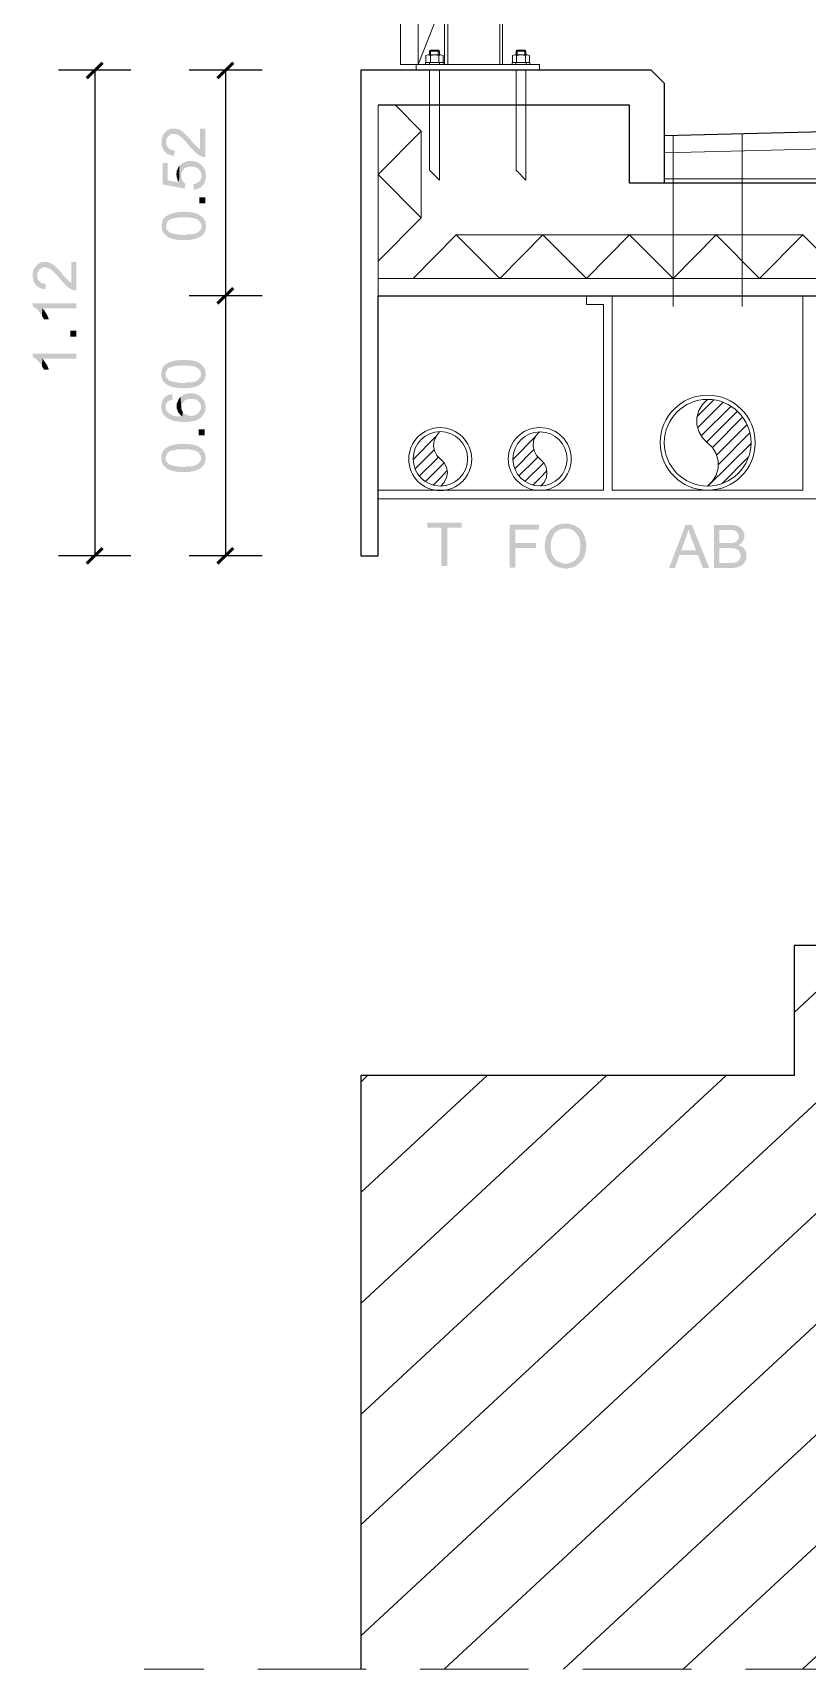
# Model space of a CAD drawing. Header units: millimetres. Extents: x 0.3 to 47.5, y 0.1 to 28.
# Drawn here: x 25.719 to 27.126, y 7.17 to 10.145 of the extents above; entities that cross this region are included whole.
import ezdxf

# ---------------------------------------------------------------- set-up
doc = ezdxf.new("R2010")
doc.units = ezdxf.units.MM
doc.layers.add('PDF _Geometria', color=7, linetype='Continuous')
doc.layers.add('PDF _Riempimenti solidi', color=7, linetype='Continuous')

msp = doc.modelspace()

# ---------------------------------------------------------------- hatches: boundary and pattern name
at = {"layer": 'PDF _Riempimenti solidi', "transparency": 33554559}
for points in [[(25.9617, 9.9657), (25.9617, 9.9466), (25.9617, 9.9499), (25.9625, 9.9516), (25.9633, 9.9532), (25.9642, 9.9557), (25.965, 9.9574), (25.9658, 9.9574), (25.9675, 9.9582), (25.9692, 9.9599), (25.9708, 9.9607), (25.9783, 9.9607), (25.9808, 9.9599), (25.9825, 9.9591), (25.985, 9.9582), (25.9867, 9.9566), (25.9875, 9.9557), (25.9892, 9.9549), (25.99, 9.9532), (25.9917, 9.9524), (25.9933, 9.9507), (25.995, 9.9491), (25.9967, 9.9474), (25.9983, 9.9457), (26, 9.9432), (26.0017, 9.9416), (26.0033, 9.9391), (26.005, 9.9374), (26.0067, 9.9357), (26.0083, 9.9341), (26.01, 9.9324), (26.0108, 9.9307), (26.0125, 9.9291), (26.0142, 9.9274), (26.015, 9.9266), (26.0167, 9.9257), (26.0183, 9.9241), (26.02, 9.9232), (26.0217, 9.9216), (26.0242, 9.9207), (26.0258, 9.9199), (26.0283, 9.9191), (26.0325, 9.9191), (26.0325, 9.9707), (26.0233, 9.9707), (26.0233, 9.9324), (26.0217, 9.9341), (26.02, 9.9349), (26.0183, 9.9366), (26.0175, 9.9374), (26.015, 9.9399), (26.0133, 9.9416), (26.0117, 9.9432), (26.01, 9.9449), (26.0083, 9.9474), (26.0075, 9.9482), (26.0058, 9.9507), (26.0042, 9.9524), (26.0025, 9.9541), (26.0008, 9.9557), (25.9992, 9.9574), (25.9975, 9.9591), (25.9967, 9.9607), (25.995, 9.9616), (25.9933, 9.9632), (25.9917, 9.9649), (25.99, 9.9657), (25.9883, 9.9674), (25.9867, 9.9682), (25.985, 9.9691), (25.9842, 9.9691), (25.9817, 9.9699), (25.98, 9.9707), (25.9708, 9.9707), (25.9683, 9.9699), (25.9667, 9.9691), (25.965, 9.9682), (25.9633, 9.9674)], [(25.9533, 9.9466), (25.9533, 9.9416), (25.9542, 9.9399), (25.9542, 9.9374), (25.955, 9.9357), (25.9558, 9.9332), (25.9567, 9.9316), (25.9583, 9.9299), (25.9592, 9.9282), (25.9608, 9.9274), (25.9617, 9.9257), (25.9633, 9.9249), (25.965, 9.9241), (25.9675, 9.9232), (25.9692, 9.9224), (25.9717, 9.9216), (25.9742, 9.9216), (25.9758, 9.9207), (25.9775, 9.9307), (25.975, 9.9307), (25.9725, 9.9316), (25.9708, 9.9316), (25.9692, 9.9324), (25.9675, 9.9341), (25.9658, 9.9349), (25.965, 9.9366), (25.9633, 9.9382), (25.9625, 9.9399), (25.9617, 9.9416), (25.9617, 9.9657), (25.9583, 9.9624), (25.9575, 9.9607), (25.9558, 9.9591), (25.955, 9.9574), (25.955, 9.9557), (25.9542, 9.9532), (25.9533, 9.9516), (25.9533, 9.9491)], [(25.955, 9.9082), (25.955, 9.8691), (25.995, 9.8616), (25.9967, 9.8699), (25.995, 9.8716), (25.9933, 9.8724), (25.9925, 9.8741), (25.9908, 9.8766), (25.99, 9.8782), (25.9892, 9.8799), (25.9892, 9.8849), (25.9875, 9.9049), (25.9858, 9.9032), (25.985, 9.8724), (25.9642, 9.8766), (25.9642, 9.9082)], [(25.9875, 9.9049), (25.9892, 9.8849), (25.9892, 9.8899), (25.99, 9.8916), (25.9908, 9.8932), (25.9925, 9.8949), (25.9933, 9.8966), (25.9958, 9.8991), (25.9983, 9.8999), (26, 9.9007), (26.0017, 9.9007), (26.0042, 9.9016), (26.0092, 9.9016), (26.0117, 9.9007), (26.0133, 9.9007), (26.0158, 9.8999), (26.0175, 9.8991), (26.0192, 9.8982), (26.0208, 9.8966), (26.0225, 9.8949), (26.0233, 9.8932), (26.025, 9.8907), (26.025, 9.8891), (26.0258, 9.8866), (26.0258, 9.8849), (26.0258, 9.9041), (26.0242, 9.9057), (26.0225, 9.9066), (26.02, 9.9082), (26.0183, 9.9091), (26.0167, 9.9099), (26.0142, 9.9107), (26.0125, 9.9107), (26.01, 9.9116), (26, 9.9116), (25.9983, 9.9107), (25.9958, 9.9099), (25.9942, 9.9091), (25.9925, 9.9082), (25.9908, 9.9074), (25.9892, 9.9057)], [(25.98, 9.8874), (25.98, 9.8866), (25.9808, 9.8841), (25.9808, 9.8824), (25.9817, 9.8799), (25.9817, 9.8782), (25.9825, 9.8766), (25.9842, 9.8741), (25.985, 9.8724), (25.9858, 9.9032), (25.985, 9.9016), (25.9833, 9.8999), (25.9825, 9.8974), (25.9808, 9.8941), (25.9808, 9.8916), (25.98, 9.8891)], [(26.0108, 9.8699), (26.0117, 9.8591), (26.0133, 9.8599), (26.015, 9.8599), (26.0175, 9.8607), (26.0192, 9.8616), (26.0217, 9.8624), (26.0233, 9.8632), (26.025, 9.8641), (26.0267, 9.8657), (26.0275, 9.8674), (26.0292, 9.8682), (26.0308, 9.8716), (26.0317, 9.8741), (26.0325, 9.8757), (26.0333, 9.8782), (26.0333, 9.8799), (26.0342, 9.8824), (26.0342, 9.8849), (26.0333, 9.8874), (26.0333, 9.8916), (26.0325, 9.8941), (26.0317, 9.8957), (26.0292, 9.9007), (26.0275, 9.9024), (26.0258, 9.9041), (26.0258, 9.8824), (26.025, 9.8807), (26.0242, 9.8782), (26.0225, 9.8749), (26.0208, 9.8741), (26.0192, 9.8724), (26.0175, 9.8716), (26.0158, 9.8707), (26.0133, 9.8699)], [(25.9533, 9.7932), (25.9533, 9.7907), (25.9542, 9.7891), (25.9542, 9.7866), (25.955, 9.7849), (25.9558, 9.7824), (25.9567, 9.7807), (25.9583, 9.7791), (25.9617, 9.7757), (25.9617, 9.7966), (25.9625, 9.7982), (25.9642, 9.8016), (25.9658, 9.8032), (25.9675, 9.8049), (25.9683, 9.8049), (25.9692, 9.8057), (25.9708, 9.8066), (25.9725, 9.8066), (25.9742, 9.8074), (25.9758, 9.8074), (25.9775, 9.8082), (25.98, 9.8082), (25.9825, 9.8091), (26.0058, 9.8091), (26.0075, 9.8082), (26.01, 9.8082), (26.0117, 9.8074), (26.0142, 9.8074), (26.0158, 9.8066), (26.0167, 9.8057), (26.0183, 9.8057), (26.02, 9.8041), (26.0217, 9.8024), (26.0233, 9.8007), (26.0242, 9.7991), (26.025, 9.7974), (26.0258, 9.7957), (26.0258, 9.7932), (26.0267, 9.7766), (26.0283, 9.7782), (26.0308, 9.7807), (26.0317, 9.7832), (26.0325, 9.7849), (26.0333, 9.7866), (26.0333, 9.7891), (26.0342, 9.7907), (26.0342, 9.7941), (26.0333, 9.7957), (26.0333, 9.8007), (26.0325, 9.8024), (26.0317, 9.8041), (26.03, 9.8066), (26.0292, 9.8074), (26.0292, 9.8082), (26.0275, 9.8099), (26.0258, 9.8107), (26.0242, 9.8124), (26.0225, 9.8132), (26.02, 9.8149), (26.0183, 9.8157), (26.0158, 9.8166), (26.0142, 9.8166), (26.0117, 9.8174), (26.01, 9.8182), (26.0058, 9.8182), (26.0033, 9.8191), (25.985, 9.8191), (25.9825, 9.8182), (25.9783, 9.8182), (25.9767, 9.8174), (25.975, 9.8174), (25.9733, 9.8166), (25.9708, 9.8157), (25.9692, 9.8157), (25.9667, 9.8141), (25.965, 9.8132), (25.9633, 9.8124), (25.9617, 9.8116), (25.9583, 9.8082), (25.9567, 9.8066), (25.9558, 9.8049), (25.9558, 9.8041), (25.955, 9.8024), (25.9542, 9.7999), (25.9542, 9.7982), (25.9533, 9.7957)], [(25.9617, 9.7757), (25.9633, 9.7749), (25.965, 9.7732), (25.9667, 9.7724), (25.9692, 9.7716), (25.9708, 9.7707), (25.9717, 9.7707), (25.9733, 9.7699), (25.975, 9.7699), (25.9775, 9.7691), (25.9792, 9.7691), (25.9817, 9.7682), (25.9908, 9.7682), (25.9933, 9.7674), (25.995, 9.7674), (25.9975, 9.7682), (26.0058, 9.7682), (26.0075, 9.7691), (26.01, 9.7691), (26.0125, 9.7699), (26.0142, 9.7699), (26.0158, 9.7707), (26.0183, 9.7716), (26.02, 9.7724), (26.0217, 9.7732), (26.0233, 9.7741), (26.0242, 9.7749), (26.0258, 9.7757), (26.0267, 9.7766), (26.0258, 9.7932), (26.0258, 9.7907), (26.025, 9.7891), (26.0242, 9.7874), (26.0225, 9.7857), (26.0217, 9.7841), (26.0192, 9.7824), (26.0183, 9.7816), (26.0167, 9.7807), (26.015, 9.7799), (26.0133, 9.7799), (26.0117, 9.7791), (26.01, 9.7791), (26.0075, 9.7782), (26, 9.7782), (25.9967, 9.7774), (25.9892, 9.7774), (25.9858, 9.7782), (25.9808, 9.7782), (25.9792, 9.7791), (25.9767, 9.7791), (25.975, 9.7799), (25.9725, 9.7799), (25.9708, 9.7807), (25.97, 9.7816), (25.9683, 9.7816), (25.9667, 9.7824), (25.9658, 9.7841), (25.9642, 9.7857), (25.9625, 9.7874), (25.9617, 9.7891), (25.9617, 9.7932)], [(25.7192, 9.7041), (25.7192, 9.6991), (25.72, 9.6974), (25.72, 9.6949), (25.7208, 9.6932), (25.7217, 9.6907), (25.7225, 9.6891), (25.7242, 9.6874), (25.725, 9.6857), (25.7267, 9.6849), (25.7275, 9.6832), (25.7292, 9.6824), (25.7308, 9.6816), (25.7333, 9.6807), (25.735, 9.6799), (25.7375, 9.6791), (25.74, 9.6791), (25.7417, 9.6782), (25.7433, 9.6882), (25.7408, 9.6882), (25.7383, 9.6891), (25.7367, 9.6891), (25.735, 9.6899), (25.7333, 9.6916), (25.7317, 9.6924), (25.7308, 9.6941), (25.7292, 9.6957), (25.7283, 9.6974), (25.7275, 9.6991), (25.7275, 9.7232), (25.7258, 9.7216), (25.7242, 9.7199), (25.7233, 9.7182), (25.7217, 9.7166), (25.7208, 9.7149), (25.7208, 9.7132), (25.72, 9.7107), (25.7192, 9.7091), (25.7192, 9.7066)], [(25.7275, 9.7232), (25.7275, 9.7041), (25.7275, 9.7074), (25.7283, 9.7091), (25.7292, 9.7107), (25.73, 9.7132), (25.7308, 9.7149), (25.7317, 9.7149), (25.7333, 9.7157), (25.735, 9.7174), (25.7367, 9.7182), (25.7442, 9.7182), (25.7467, 9.7174), (25.7483, 9.7166), (25.7508, 9.7157), (25.7533, 9.7132), (25.755, 9.7124), (25.7558, 9.7107), (25.7575, 9.7099), (25.7608, 9.7066), (25.7642, 9.7032), (25.7658, 9.7007), (25.7675, 9.6991), (25.7692, 9.6966), (25.7708, 9.6949), (25.7742, 9.6916), (25.7758, 9.6899), (25.7767, 9.6882), (25.7783, 9.6866), (25.7808, 9.6841), (25.7825, 9.6832), (25.7842, 9.6816), (25.7858, 9.6807), (25.7875, 9.6791), (25.79, 9.6782), (25.7917, 9.6774), (25.7942, 9.6766), (25.7983, 9.6766), (25.7983, 9.7282), (25.7892, 9.7282), (25.7892, 9.6899), (25.7875, 9.6916), (25.7858, 9.6924), (25.7842, 9.6941), (25.7825, 9.6957), (25.7808, 9.6974), (25.7792, 9.6991), (25.7775, 9.7007), (25.7758, 9.7024), (25.7742, 9.7049), (25.7733, 9.7057), (25.7717, 9.7082), (25.77, 9.7099), (25.7683, 9.7116), (25.7667, 9.7132), (25.765, 9.7149), (25.7633, 9.7166), (25.7625, 9.7182), (25.7608, 9.7191), (25.76, 9.7199), (25.7592, 9.7207), (25.7575, 9.7224), (25.7558, 9.7232), (25.7542, 9.7249), (25.7525, 9.7257), (25.7508, 9.7266), (25.75, 9.7266), (25.7475, 9.7274), (25.7458, 9.7282), (25.7367, 9.7282), (25.7342, 9.7274), (25.7325, 9.7266), (25.7292, 9.7249)], [(25.7192, 9.6532), (25.7192, 9.6474), (25.72, 9.6466), (25.7217, 9.6457), (25.7233, 9.6449), (25.725, 9.6432), (25.7267, 9.6424), (25.7283, 9.6407), (25.73, 9.6382), (25.7308, 9.6374), (25.7325, 9.6357), (25.7333, 9.6341), (25.735, 9.6324), (25.7358, 9.6307), (25.7367, 9.6441), (25.7983, 9.6441), (25.7983, 9.6532)], [(25.7358, 9.6307), (25.7367, 9.6282), (25.7383, 9.6266), (25.7392, 9.6241), (25.7483, 9.6241), (25.7483, 9.6249), (25.7475, 9.6266), (25.7467, 9.6282), (25.7458, 9.6307), (25.745, 9.6324), (25.7433, 9.6349), (25.7417, 9.6374), (25.7408, 9.6391), (25.7392, 9.6407), (25.7383, 9.6424), (25.7367, 9.6441)], [(25.7192, 9.5616), (25.7192, 9.5557), (25.72, 9.5549), (25.7217, 9.5541), (25.7233, 9.5532), (25.725, 9.5516), (25.7267, 9.5507), (25.7283, 9.5491), (25.73, 9.5466), (25.7325, 9.5441), (25.7333, 9.5424), (25.735, 9.5407), (25.7358, 9.5391), (25.7367, 9.5524), (25.7983, 9.5524), (25.7983, 9.5616)], [(25.7358, 9.5391), (25.7367, 9.5366), (25.7383, 9.5349), (25.7392, 9.5324), (25.7483, 9.5324), (25.7483, 9.5332), (25.7475, 9.5349), (25.7467, 9.5366), (25.7458, 9.5391), (25.745, 9.5407), (25.7433, 9.5432), (25.7417, 9.5457), (25.7408, 9.5474), (25.7392, 9.5491), (25.7383, 9.5507), (25.7367, 9.5524)], [(25.9525, 9.5241), (25.9525, 9.5216), (25.9533, 9.5199), (25.9533, 9.5174), (25.9542, 9.5157), (25.955, 9.5132), (25.9558, 9.5116), (25.9575, 9.5099), (25.9592, 9.5082), (25.9608, 9.5066), (25.9608, 9.5274), (25.9617, 9.5291), (25.9625, 9.5307), (25.9633, 9.5324), (25.965, 9.5341), (25.9667, 9.5357), (25.9675, 9.5357), (25.9683, 9.5366), (25.97, 9.5374), (25.9717, 9.5374), (25.9733, 9.5382), (25.975, 9.5382), (25.9767, 9.5391), (25.9792, 9.5391), (25.9817, 9.5399), (26.005, 9.5399), (26.0067, 9.5391), (26.0092, 9.5391), (26.0108, 9.5382), (26.0133, 9.5382), (26.015, 9.5374), (26.0158, 9.5366), (26.0175, 9.5366), (26.0183, 9.5357), (26.0192, 9.5349), (26.0208, 9.5332), (26.0225, 9.5316), (26.0242, 9.5282), (26.025, 9.5266), (26.025, 9.5241), (26.0258, 9.5074), (26.0275, 9.5091), (26.0283, 9.5099), (26.03, 9.5116), (26.0308, 9.5141), (26.0317, 9.5157), (26.0325, 9.5174), (26.0325, 9.5199), (26.0333, 9.5216), (26.0333, 9.5249), (26.0325, 9.5266), (26.0325, 9.5316), (26.0317, 9.5332), (26.0308, 9.5349), (26.0292, 9.5374), (26.0283, 9.5382), (26.0283, 9.5391), (26.0267, 9.5407), (26.025, 9.5416), (26.0233, 9.5432), (26.0217, 9.5441), (26.0192, 9.5457), (26.0175, 9.5466), (26.015, 9.5474), (26.0133, 9.5474), (26.0108, 9.5482), (26.0092, 9.5491), (26.005, 9.5491), (26.0025, 9.5499), (25.9842, 9.5499), (25.9817, 9.5491), (25.9775, 9.5491), (25.9758, 9.5482), (25.9742, 9.5482), (25.9725, 9.5474), (25.97, 9.5466), (25.9683, 9.5466), (25.9658, 9.5449), (25.9642, 9.5441), (25.9625, 9.5432), (25.9608, 9.5424), (25.9592, 9.5407), (25.9575, 9.5391), (25.9558, 9.5374), (25.955, 9.5357), (25.955, 9.5349), (25.9542, 9.5332), (25.9533, 9.5307), (25.9533, 9.5291), (25.9525, 9.5266)], [(25.9608, 9.5066), (25.9625, 9.5057), (25.9642, 9.5041), (25.9658, 9.5032), (25.9683, 9.5024), (25.97, 9.5016), (25.9708, 9.5016), (25.9725, 9.5007), (25.9742, 9.5007), (25.9767, 9.4999), (25.9783, 9.4999), (25.9808, 9.4991), (25.99, 9.4991), (25.9925, 9.4982), (25.9942, 9.4982), (25.9967, 9.4991), (26.005, 9.4991), (26.0067, 9.4999), (26.0092, 9.4999), (26.0117, 9.5007), (26.0133, 9.5007), (26.015, 9.5016), (26.0175, 9.5024), (26.0208, 9.5041), (26.0225, 9.5049), (26.0233, 9.5057), (26.025, 9.5066), (26.0258, 9.5074), (26.025, 9.5241), (26.025, 9.5216), (26.0242, 9.5199), (26.0233, 9.5182), (26.0217, 9.5166), (26.0208, 9.5149), (26.0183, 9.5132), (26.0175, 9.5124), (26.0158, 9.5116), (26.0142, 9.5107), (26.0125, 9.5107), (26.0108, 9.5099), (26.0092, 9.5099), (26.0067, 9.5091), (25.9992, 9.5091), (25.9958, 9.5082), (25.9883, 9.5082), (25.985, 9.5091), (25.98, 9.5091), (25.9783, 9.5099), (25.9758, 9.5099), (25.9742, 9.5107), (25.9717, 9.5107), (25.97, 9.5116), (25.9692, 9.5124), (25.9675, 9.5124), (25.9658, 9.5132), (25.965, 9.5149), (25.9633, 9.5166), (25.9617, 9.5182), (25.9608, 9.5199), (25.9608, 9.5241)], [(25.9525, 9.4657), (25.9525, 9.4624), (25.9533, 9.4599), (25.9533, 9.4574), (25.955, 9.4541), (25.9558, 9.4524), (25.9575, 9.4507), (25.9583, 9.4491), (25.96, 9.4474), (25.9608, 9.4649), (25.9608, 9.4691), (25.9617, 9.4716), (25.9633, 9.4732), (25.965, 9.4749), (25.9667, 9.4757), (25.9683, 9.4766), (25.9733, 9.4782), (25.9725, 9.4882), (25.9708, 9.4874), (25.9683, 9.4874), (25.9667, 9.4866), (25.9642, 9.4857), (25.9625, 9.4849), (25.9608, 9.4841), (25.9592, 9.4824), (25.9575, 9.4807), (25.9567, 9.4799), (25.9558, 9.4782), (25.955, 9.4766), (25.9542, 9.4741), (25.9533, 9.4724), (25.9533, 9.4699), (25.9525, 9.4682)], [(25.96, 9.4474), (25.9617, 9.4457), (25.9633, 9.4449), (25.9642, 9.4441), (25.9658, 9.4432), (25.9692, 9.4416), (25.9717, 9.4407), (25.9733, 9.4399), (25.975, 9.4391), (25.9775, 9.4391), (25.9792, 9.4382), (25.9842, 9.4382), (25.9867, 9.4374), (26.0033, 9.4374), (26.0058, 9.4382), (26.0083, 9.4382), (26.0108, 9.4391), (26.0125, 9.4391), (26.015, 9.4399), (26.0167, 9.4407), (26.0183, 9.4416), (26.02, 9.4424), (26.0217, 9.4432), (26.0225, 9.4441), (26.0242, 9.4449), (26.025, 9.4457), (26.0267, 9.4474), (26.0275, 9.4491), (26.0292, 9.4507), (26.0317, 9.4557), (26.0325, 9.4582), (26.0325, 9.4599), (26.0333, 9.4624), (26.0333, 9.4649), (26.0325, 9.4674), (26.0325, 9.4716), (26.0317, 9.4732), (26.0308, 9.4757), (26.03, 9.4774), (26.0292, 9.4774), (26.0283, 9.4791), (26.0267, 9.4807), (26.025, 9.4824), (26.025, 9.4624), (26.0242, 9.4607), (26.0233, 9.4582), (26.0225, 9.4566), (26.0225, 9.4557), (26.0208, 9.4541), (26.0192, 9.4532), (26.0175, 9.4516), (26.0158, 9.4507), (26.015, 9.4499), (26.0125, 9.4491), (26.0108, 9.4491), (26.0083, 9.4482), (26.0058, 9.4482), (26.0033, 9.4491), (26.0008, 9.4491), (25.9992, 9.4499), (25.9975, 9.4507), (25.995, 9.4516), (25.9942, 9.4532), (25.9925, 9.4541), (25.9917, 9.4557), (25.9908, 9.4474), (25.98, 9.4474), (25.9783, 9.4482), (25.9758, 9.4482), (25.9742, 9.4491), (25.9725, 9.4499), (25.9717, 9.4507), (25.9692, 9.4516), (25.9675, 9.4524), (25.9658, 9.4541), (25.9642, 9.4557), (25.9633, 9.4566), (25.9617, 9.4591), (25.9608, 9.4607), (25.9608, 9.4649)], [(25.9808, 9.4657), (25.9808, 9.4616), (25.9817, 9.4599), (25.9825, 9.4574), (25.9833, 9.4557), (25.9833, 9.4549), (25.985, 9.4532), (25.9858, 9.4516), (25.9875, 9.4499), (25.9892, 9.4482), (25.9908, 9.4474), (25.9917, 9.4557), (25.99, 9.4582), (25.99, 9.4599), (25.9892, 9.4616), (25.9892, 9.4641), (25.9875, 9.4824), (25.9867, 9.4816), (25.985, 9.4799), (25.9833, 9.4766), (25.9825, 9.4741), (25.9808, 9.4707), (25.9808, 9.4682)], [(25.9875, 9.4824), (25.9892, 9.4641), (25.9892, 9.4682), (25.99, 9.4699), (25.9908, 9.4716), (25.9925, 9.4732), (25.9942, 9.4749), (25.9942, 9.4757), (25.9958, 9.4766), (25.9975, 9.4774), (26, 9.4782), (26.0017, 9.4791), (26.0133, 9.4791), (26.015, 9.4782), (26.0167, 9.4774), (26.0183, 9.4766), (26.02, 9.4749), (26.0208, 9.4741), (26.0225, 9.4724), (26.0233, 9.4707), (26.0242, 9.4691), (26.025, 9.4666), (26.025, 9.4649), (26.025, 9.4824), (26.0233, 9.4841), (26.0217, 9.4849), (26.02, 9.4866), (26.0192, 9.4866), (26.0167, 9.4874), (26.015, 9.4882), (26.0125, 9.4891), (26.0008, 9.4891), (25.9983, 9.4882), (25.9967, 9.4882), (25.9942, 9.4874), (25.9925, 9.4866), (25.9908, 9.4849), (25.9892, 9.4841)], [(25.9525, 9.3716), (25.9525, 9.3691), (25.9533, 9.3674), (25.9533, 9.3649), (25.9542, 9.3632), (25.955, 9.3607), (25.9558, 9.3591), (25.9575, 9.3574), (25.9592, 9.3557), (25.9608, 9.3541), (25.9608, 9.3749), (25.9617, 9.3766), (25.9625, 9.3782), (25.9633, 9.3799), (25.965, 9.3816), (25.9667, 9.3832), (25.9675, 9.3832), (25.9683, 9.3841), (25.97, 9.3849), (25.9717, 9.3849), (25.9733, 9.3857), (25.975, 9.3857), (25.9767, 9.3866), (25.9792, 9.3866), (25.9817, 9.3874), (26.005, 9.3874), (26.0067, 9.3866), (26.0092, 9.3866), (26.0108, 9.3857), (26.0133, 9.3857), (26.015, 9.3849), (26.0158, 9.3841), (26.0175, 9.3841), (26.0183, 9.3832), (26.0192, 9.3824), (26.0208, 9.3807), (26.0225, 9.3791), (26.0242, 9.3757), (26.025, 9.3741), (26.025, 9.3716), (26.0258, 9.3549), (26.0275, 9.3566), (26.0283, 9.3574), (26.03, 9.3591), (26.0308, 9.3616), (26.0317, 9.3632), (26.0325, 9.3649), (26.0325, 9.3674), (26.0333, 9.3691), (26.0333, 9.3724), (26.0325, 9.3741), (26.0325, 9.3791), (26.0317, 9.3807), (26.0308, 9.3824), (26.0292, 9.3849), (26.0283, 9.3857), (26.0283, 9.3866), (26.0267, 9.3882), (26.025, 9.3891), (26.0233, 9.3907), (26.0217, 9.3916), (26.0192, 9.3932), (26.0175, 9.3941), (26.015, 9.3949), (26.0133, 9.3949), (26.0108, 9.3957), (26.0092, 9.3966), (26.005, 9.3966), (26.0025, 9.3974), (25.9842, 9.3974), (25.9817, 9.3966), (25.9775, 9.3966), (25.9758, 9.3957), (25.9742, 9.3957), (25.9725, 9.3949), (25.97, 9.3941), (25.9683, 9.3941), (25.9658, 9.3924), (25.9642, 9.3916), (25.9625, 9.3907), (25.9608, 9.3899), (25.9592, 9.3882), (25.9575, 9.3866), (25.9558, 9.3849), (25.955, 9.3832), (25.955, 9.3824), (25.9542, 9.3807), (25.9533, 9.3782), (25.9533, 9.3766), (25.9525, 9.3741)], [(25.9608, 9.3541), (25.9625, 9.3532), (25.9642, 9.3516), (25.9658, 9.3507), (25.9683, 9.3499), (25.97, 9.3491), (25.9708, 9.3491), (25.9725, 9.3482), (25.9742, 9.3482), (25.9767, 9.3474), (25.9783, 9.3474), (25.9808, 9.3466), (25.99, 9.3466), (25.9925, 9.3457), (25.9942, 9.3457), (25.9967, 9.3466), (26.005, 9.3466), (26.0067, 9.3474), (26.0092, 9.3474), (26.0117, 9.3482), (26.0133, 9.3482), (26.015, 9.3491), (26.0175, 9.3499), (26.0208, 9.3516), (26.0225, 9.3524), (26.0233, 9.3532), (26.025, 9.3541), (26.0258, 9.3549), (26.025, 9.3716), (26.025, 9.3691), (26.0242, 9.3674), (26.0233, 9.3657), (26.0217, 9.3641), (26.0208, 9.3624), (26.0183, 9.3607), (26.0175, 9.3599), (26.0142, 9.3582), (26.0125, 9.3582), (26.0108, 9.3574), (26.0092, 9.3574), (26.0067, 9.3566), (25.9992, 9.3566), (25.9958, 9.3557), (25.9883, 9.3557), (25.985, 9.3566), (25.98, 9.3566), (25.9783, 9.3574), (25.9758, 9.3574), (25.9742, 9.3582), (25.9717, 9.3582), (25.97, 9.3591), (25.9692, 9.3599), (25.9675, 9.3599), (25.9658, 9.3607), (25.965, 9.3624), (25.9633, 9.3641), (25.9617, 9.3657), (25.9608, 9.3674), (25.9608, 9.3716)], [(26.4983, 9.2541), (26.4358, 9.2541), (26.4358, 9.2449), (26.4617, 9.2449), (26.4617, 9.1757), (26.4725, 9.1757), (26.4725, 9.2449), (26.4983, 9.2449)], [(26.6875, 9.2524), (26.68, 9.2524), (26.6783, 9.2516), (26.6758, 9.2507), (26.6742, 9.2507), (26.6717, 9.2499), (26.67, 9.2491), (26.6683, 9.2482), (26.6667, 9.2466), (26.665, 9.2457), (26.6633, 9.2441), (26.6875, 9.2432), (26.6933, 9.2432), (26.6958, 9.2424), (26.6975, 9.2416), (26.6992, 9.2407), (26.7017, 9.2399), (26.7042, 9.2374), (26.7058, 9.2357), (26.7075, 9.2341), (26.7083, 9.2324), (26.71, 9.2307), (26.7108, 9.2282), (26.7117, 9.2266), (26.7125, 9.2249), (26.7125, 9.2232), (26.7133, 9.2207), (26.7133, 9.2191), (26.7142, 9.2166), (26.7142, 9.2074), (26.7133, 9.2049), (26.7133, 9.2024), (26.7125, 9.2007), (26.7125, 9.1982), (26.7117, 9.1966), (26.7092, 9.1916), (26.7075, 9.1899), (26.7067, 9.1882), (26.705, 9.1866), (26.7033, 9.1849), (26.7017, 9.1841), (26.6992, 9.1832), (26.6975, 9.1824), (26.6958, 9.1816), (26.6933, 9.1807), (26.6917, 9.1799), (26.6867, 9.1799), (26.7117, 9.1799), (26.7133, 9.1816), (26.715, 9.1832), (26.7167, 9.1849), (26.7175, 9.1866), (26.7192, 9.1882), (26.72, 9.1899), (26.72, 9.1907), (26.7217, 9.1941), (26.7225, 9.1966), (26.7233, 9.1982), (26.7233, 9.2007), (26.7242, 9.2024), (26.7242, 9.2049), (26.725, 9.2074), (26.725, 9.2166), (26.7242, 9.2182), (26.7242, 9.2207), (26.7233, 9.2232), (26.7233, 9.2249), (26.7225, 9.2266), (26.7217, 9.2291), (26.7208, 9.2307), (26.72, 9.2332), (26.7192, 9.2349), (26.7175, 9.2374), (26.7167, 9.2391), (26.715, 9.2407), (26.7133, 9.2424), (26.7125, 9.2432), (26.7108, 9.2449), (26.7083, 9.2457), (26.7067, 9.2474), (26.7058, 9.2474), (26.7042, 9.2491), (26.7025, 9.2499), (26.7, 9.2507), (26.6983, 9.2507), (26.6958, 9.2516), (26.6942, 9.2524), (26.6892, 9.2524)], [(26.6392, 9.2507), (26.5858, 9.2507), (26.5858, 9.1724), (26.5958, 9.1724), (26.5958, 9.2082), (26.6333, 9.2082), (26.6333, 9.2174), (26.5958, 9.2174), (26.5958, 9.2416), (26.6392, 9.2416)], [(26.6633, 9.2441), (26.6617, 9.2432), (26.66, 9.2416), (26.6592, 9.2407), (26.6583, 9.2391), (26.6567, 9.2374), (26.6533, 9.2307), (26.6525, 9.2291), (26.6517, 9.2266), (26.6508, 9.2249), (26.6508, 9.2224), (26.65, 9.2207), (26.65, 9.2157), (26.6492, 9.2132), (26.6492, 9.2082), (26.65, 9.2057), (26.65, 9.2032), (26.6508, 9.2016), (26.6508, 9.1991), (26.6517, 9.1974), (26.6525, 9.1949), (26.6533, 9.1932), (26.6542, 9.1907), (26.655, 9.1891), (26.6567, 9.1866), (26.6575, 9.1849), (26.6592, 9.1832), (26.6608, 9.1816), (26.6617, 9.1807), (26.6633, 9.1791), (26.665, 9.1774), (26.6675, 9.1766), (26.6683, 9.1757), (26.67, 9.1749), (26.6725, 9.1741), (26.6742, 9.1732), (26.6758, 9.1724), (26.6783, 9.1724), (26.68, 9.1716), (26.6825, 9.1716), (26.685, 9.1707), (26.69, 9.1707), (26.6917, 9.1716), (26.6942, 9.1716), (26.6958, 9.1724), (26.6983, 9.1724), (26.7, 9.1732), (26.7025, 9.1741), (26.7042, 9.1749), (26.7067, 9.1757), (26.7067, 9.1766), (26.7083, 9.1774), (26.71, 9.1782), (26.7117, 9.1799), (26.6825, 9.1799), (26.6808, 9.1807), (26.6783, 9.1816), (26.6767, 9.1824), (26.675, 9.1832), (26.6725, 9.1841), (26.6708, 9.1849), (26.6692, 9.1866), (26.6675, 9.1882), (26.6667, 9.1899), (26.665, 9.1916), (26.6642, 9.1932), (26.6633, 9.1949), (26.6625, 9.1974), (26.6617, 9.1991), (26.6608, 9.2016), (26.6608, 9.2057), (26.66, 9.2082), (26.66, 9.2149), (26.6608, 9.2174), (26.6608, 9.2199), (26.6617, 9.2224), (26.6617, 9.2249), (26.6633, 9.2282), (26.6642, 9.2299), (26.6658, 9.2332), (26.6667, 9.2349), (26.6683, 9.2357), (26.6692, 9.2374), (26.6708, 9.2382), (26.6733, 9.2399), (26.675, 9.2407), (26.6767, 9.2416), (26.6783, 9.2424), (26.6808, 9.2432), (26.6875, 9.2432)], [(26.9167, 9.2499), (26.905, 9.2499), (26.875, 9.1716), (26.8858, 9.1716), (26.8942, 9.1957), (26.9275, 9.1957), (26.8975, 9.2041), (26.9058, 9.2274), (26.9067, 9.2274), (26.9067, 9.2291), (26.9075, 9.2316), (26.9083, 9.2332), (26.9092, 9.2357), (26.9092, 9.2374), (26.91, 9.2399), (26.9108, 9.2424)], [(26.9167, 9.2499), (26.9108, 9.2424), (26.9108, 9.2407), (26.9117, 9.2391), (26.9117, 9.2366), (26.9125, 9.2349), (26.9133, 9.2324), (26.9142, 9.2307), (26.9158, 9.2257), (26.9242, 9.2041), (26.8975, 9.2041), (26.9275, 9.1957), (26.9367, 9.1716), (26.9483, 9.1716)], [(26.9858, 9.2499), (26.9567, 9.2499), (26.9567, 9.1716), (26.9933, 9.1716), (26.995, 9.1724), (26.9975, 9.1724), (26.9992, 9.1732), (27, 9.1732), (27.0025, 9.1741), (27.0042, 9.1749), (27.0075, 9.1766), (27.0083, 9.1774), (27.01, 9.1782), (27.0108, 9.1799), (26.9667, 9.1807), (26.9667, 9.2082), (27.0108, 9.2082), (27.0092, 9.2099), (27.0075, 9.2107), (27.005, 9.2116), (27.0033, 9.2124), (27.0008, 9.2132), (27.0033, 9.2149), (27.005, 9.2157), (26.9667, 9.2174), (26.9667, 9.2407), (27.0083, 9.2407), (27.0075, 9.2424), (27.0042, 9.2457), (27.0025, 9.2466), (27.0008, 9.2482), (26.9992, 9.2482), (26.9975, 9.2491), (26.995, 9.2491), (26.9933, 9.2499), (26.9883, 9.2499)], [(27.0083, 9.2407), (26.9825, 9.2407), (26.9917, 9.2407), (26.9933, 9.2399), (26.995, 9.2399), (26.9967, 9.2391), (27, 9.2357), (27, 9.2349), (27.0017, 9.2316), (27.0017, 9.2257), (27, 9.2224), (26.9992, 9.2216), (26.9975, 9.2199), (26.9958, 9.2191), (26.9942, 9.2182), (26.9933, 9.2182), (26.9917, 9.2174), (26.9667, 9.2174), (27.005, 9.2157), (27.0067, 9.2174), (27.0083, 9.2191), (27.0092, 9.2207), (27.01, 9.2216), (27.0108, 9.2241), (27.0117, 9.2257), (27.0117, 9.2349), (27.0108, 9.2366), (27.01, 9.2382), (27.0092, 9.2407)], [(27.0108, 9.2082), (26.985, 9.2082), (26.9883, 9.2082), (26.9908, 9.2074), (26.995, 9.2074), (26.9967, 9.2066), (26.9975, 9.2057), (27, 9.2049), (27.0017, 9.2041), (27.0033, 9.2007), (27.0042, 9.1991), (27.005, 9.1966), (27.005, 9.1916), (27.0042, 9.1899), (27.0033, 9.1874), (27.0008, 9.1849), (26.9992, 9.1832), (26.9975, 9.1824), (26.9958, 9.1816), (26.9933, 9.1816), (26.9917, 9.1807), (26.9667, 9.1807), (27.0108, 9.1799), (27.0125, 9.1824), (27.0133, 9.1841), (27.0142, 9.1857), (27.015, 9.1882), (27.0158, 9.1899), (27.0158, 9.1982), (27.015, 9.2007), (27.0142, 9.2024), (27.0133, 9.2049), (27.0117, 9.2066)]]:
    msp.add_hatch(color=256, dxfattribs=at).paths.add_polyline_path(points)

# ---------------------------------------------------------------- linework, layer by layer
at = {"layer": 'PDF _Geometria', "lineweight": 9}
for points in [[(26.4192, 10.0874), (26.4192, 11.6624), (26.3875, 11.6624), (26.3875, 10.0874)], [(26.4417, 10.1032), (26.4375, 10.1049), (26.4333, 10.1032), (26.4333, 10.0916), (26.4375, 10.0907), (26.4417, 10.0916), (26.4492, 10.0907), (26.4567, 10.0916), (26.4608, 10.0907), (26.465, 10.0916), (26.465, 10.1032), (26.4608, 10.1049), (26.4567, 10.1032), (26.4492, 10.1049)], [(26.5983, 10.1032), (26.595, 10.1049), (26.5908, 10.1032), (26.5908, 10.0916), (26.595, 10.0907), (26.5983, 10.0916), (26.6067, 10.0907), (26.6142, 10.0916), (26.6183, 10.0907), (26.6217, 10.0916), (26.6217, 10.1032), (26.6183, 10.1049), (26.6142, 10.1032), (26.6067, 10.1049)]]:
    msp.add_lwpolyline(points, close=True, dxfattribs=at)
for points in [[(26.4675, 10.0874), (26.4675, 11.2366), (26.5725, 11.2366), (26.5725, 10.0874)], [(26.4733, 10.0874), (26.4733, 11.2366)], [(26.5675, 10.0874), (26.5675, 11.2366)], [(26.5725, 10.2374), (26.4792, 10.2374), (26.4675, 10.2091), (26.4192, 10.0874)], [(26.4158, 10.0766), (26.4158, 10.0874), (26.64, 10.0874), (26.64, 10.0766)], [(26.4325, 10.0874), (26.4325, 10.0907), (26.4658, 10.0907), (26.4658, 10.0874)], [(26.4375, 10.1049), (26.4608, 10.1049)], [(26.4558, 10.1049), (26.4558, 10.1132), (26.4417, 10.1132), (26.44, 10.1116), (26.44, 10.1049)], [(26.4558, 10.1132), (26.4583, 10.1116), (26.44, 10.1116)], [(26.44, 10.0907), (26.44, 10.0874)], [(26.4417, 10.1132), (26.4417, 10.1049)], [(26.4417, 10.1032), (26.4417, 10.0916)], [(26.4567, 10.1032), (26.4567, 10.0916)], [(26.4583, 10.1116), (26.4583, 10.1049)], [(26.4583, 10.0907), (26.4583, 10.0874)], [(26.59, 10.0874), (26.59, 10.0907), (26.6225, 10.0907), (26.6225, 10.0874)], [(26.595, 10.1049), (26.6183, 10.1049)], [(26.5967, 10.0907), (26.5967, 10.0874)], [(26.6133, 10.1049), (26.6133, 10.1132), (26.5992, 10.1132), (26.5975, 10.1116), (26.5975, 10.1049)], [(26.6133, 10.1132), (26.615, 10.1116), (26.5975, 10.1116)], [(26.5983, 10.1032), (26.5983, 10.0916)], [(26.5992, 10.1132), (26.5992, 10.1049)], [(26.6142, 10.1032), (26.6142, 10.0916)], [(26.615, 10.1116), (26.615, 10.1049)], [(26.6158, 10.0907), (26.6158, 10.0874)], [(26.44, 10.0766), (26.44, 9.8949), (26.4583, 9.8766), (26.4583, 10.0766)], [(26.5975, 10.0766), (26.5975, 9.8949), (26.615, 9.8766), (26.615, 10.0766)], [(26.3467, 9.6666), (26.3467, 10.0132)], [(26.425, 9.8082), (26.425, 9.9657), (26.3783, 10.0132)], [(33.56, 9.9266), (30.2133, 10.0099), (26.8667, 9.9266)], [(26.425, 9.9657), (26.3467, 9.8874), (26.425, 9.8082), (26.3467, 9.7299)], [(26.8825, 9.9582), (26.8825, 9.6474)], [(27.0083, 9.9616), (27.0083, 9.6474)], [(26.8667, 9.8791), (33.56, 9.8791)], [(27.1183, 9.7774), (26.4883, 9.7774), (26.41, 9.6982)], [(26.4883, 9.7774), (26.5675, 9.6982), (26.6458, 9.7774), (26.725, 9.6982), (26.8033, 9.7774), (26.8825, 9.6982), (26.9608, 9.7774), (27.0392, 9.6982), (27.1183, 9.7774), (27.1967, 9.6982)], [(27.26, 9.6666), (27.26, 9.6982), (26.3467, 9.6982)], [(26.725, 9.6666), (26.725, 9.6507), (26.7558, 9.6507), (26.7558, 9.3132), (26.3467, 9.3132)], [(27.1183, 9.6666), (27.1183, 9.3132), (26.7717, 9.3132), (26.7717, 9.6666)], [(26.945, 9.4782), (26.9358, 9.4691), (26.9292, 9.4582), (26.9258, 9.4449), (26.9258, 9.4324), (26.9292, 9.4199), (26.9358, 9.4082), (26.945, 9.3991), (26.9542, 9.3907), (26.9608, 9.3791), (26.9642, 9.3666), (26.9642, 9.3532), (26.9608, 9.3407), (26.9542, 9.3299), (26.945, 9.3207)], [(26.9258, 9.4466), (26.9567, 9.4774)], [(26.9267, 9.4266), (26.9733, 9.4732)], [(26.9333, 9.4124), (26.9875, 9.4657)], [(26.9433, 9.4007), (26.9992, 9.4566)], [(26.9542, 9.3907), (27.0083, 9.4457)], [(26.9617, 9.3774), (27.0167, 9.4324)], [(26.4108, 9.3699), (26.4517, 9.4107)], [(26.4583, 9.4191), (26.4525, 9.4124), (26.4483, 9.4032), (26.4475, 9.3941), (26.4492, 9.3849), (26.4533, 9.3766), (26.46, 9.3699), (26.4667, 9.3632), (26.4708, 9.3549), (26.4725, 9.3457), (26.4708, 9.3366), (26.4667, 9.3274), (26.4608, 9.3207)], [(26.5917, 9.3699), (26.6325, 9.4107)], [(26.64, 9.4191), (26.6333, 9.4124), (26.6292, 9.4032), (26.6283, 9.3941), (26.63, 9.3849), (26.6342, 9.3766), (26.6408, 9.3699), (26.6475, 9.3632), (26.6517, 9.3549), (26.6533, 9.3457), (26.6525, 9.3366), (26.6483, 9.3274), (26.6417, 9.3207)], [(26.965, 9.3599), (27.0217, 9.4174)], [(26.4142, 9.3524), (26.4317, 9.3699), (26.4483, 9.3866)], [(26.4217, 9.3391), (26.4525, 9.3699), (26.4558, 9.3732)], [(26.595, 9.3524), (26.6292, 9.3866)], [(26.6025, 9.3391), (26.6333, 9.3699), (26.6367, 9.3732)], [(26.9458, 9.3207), (27.0242, 9.3982)], [(26.9717, 9.3257), (27.0192, 9.3732)], [(26.4325, 9.3291), (26.4667, 9.3632)], [(26.4467, 9.3224), (26.46, 9.3357), (26.4717, 9.3482)], [(26.6133, 9.3291), (26.6475, 9.3632)], [(26.6275, 9.3224), (26.6408, 9.3357), (26.6533, 9.3482)], [(27.4883, 9.2974), (26.3467, 9.2974)], [(26.315, 7.4324), (27.4508, 8.4857)], [(26.315, 7.2307), (27.6675, 8.4857)], [(26.4667, 7.1699), (27.885, 8.4857)], [(27.1025, 8.3641), (27.2333, 8.4857)], [(26.6833, 7.1699), (27.89, 8.2891)], [(26.315, 8.2374), (26.3275, 8.2491)], [(26.315, 8.0366), (26.545, 8.2491)], [(26.315, 7.8349), (26.7617, 8.2491)], [(26.315, 7.6332), (26.9792, 8.2491)], [(26.9008, 7.1699), (28.0642, 8.2491)], [(27.1175, 7.1699), (28.2808, 8.2491)], [(25.9217, 7.1699), (26.03, 7.1699)], [(26.1283, 7.1699), (26.325, 7.1699)], [(26.4233, 7.1699), (26.62, 7.1699)], [(26.7183, 7.1699), (26.9158, 7.1699)], [(27.0142, 7.1699), (27.2108, 7.1699)]]:
    msp.add_lwpolyline(points, dxfattribs=at)
at = {"layer": 'PDF _Geometria', "lineweight": 25}
for points in [[(26.8667, 9.9582), (30.2133, 10.0416), (30.1192, 10.1349), (30.2133, 10.1349)], [(25.8975, 10.0766), (25.7658, 10.0766)], [(25.8317, 10.0766), (25.8317, 9.1941)], [(26.1358, 10.0766), (26.0033, 10.0766)], [(26.0692, 10.0766), (26.0692, 9.1941)], [(26.8667, 9.8716), (26.8033, 9.8716), (26.8033, 10.0132), (26.3467, 10.0132)], [(26.1358, 9.6666), (26.0033, 9.6666)], [(26.9725, 9.6666), (27.105, 9.6666)], [(25.8975, 9.1941), (25.7658, 9.1941)], [(26.1358, 9.1941), (26.0033, 9.1941)], [(34.1108, 7.1699), (34.1108, 8.2491), (33.3233, 8.2491), (33.3233, 8.4857), (32.5358, 8.4857), (32.5358, 8.2491), (31.5125, 8.2491), (31.5125, 8.4857), (30.725, 8.4857), (30.725, 8.2491), (29.7008, 8.2491), (29.7008, 8.4857), (28.9133, 8.4857), (28.9133, 8.2491), (27.89, 8.2491), (27.89, 8.4857), (27.1025, 8.4857), (27.1025, 8.2491), (26.315, 8.2491), (26.315, 7.1699)]]:
    msp.add_lwpolyline(points, dxfattribs=at)
at = {"layer": 'PDF _Geometria', "lineweight": 50}
for points in [[(25.8458, 10.0899), (25.8175, 10.0624)], [(26.0833, 10.0899), (26.055, 10.0624)], [(26.0833, 9.6807), (26.055, 9.6524)], [(25.8458, 9.2082), (25.8175, 9.1799)], [(26.0833, 9.2082), (26.055, 9.1799)]]:
    msp.add_lwpolyline(points, dxfattribs=at)
at = {"layer": 'PDF _Geometria', "lineweight": 25}
msp.add_lwpolyline([(33.56, 9.8716), (26.8667, 9.8716), (26.8667, 10.0524), (26.8425, 10.0766), (26.315, 10.0766), (26.315, 9.1941), (26.3467, 9.1941), (26.3467, 9.6666), (34.0792, 9.6666), (34.0792, 9.1941), (34.1108, 9.1941), (34.1108, 10.0766), (33.5833, 10.0766), (33.56, 10.0524)], close=True, dxfattribs=at)
at = {"layer": 'PDF _Geometria', "lineweight": 9}
for centre, radius in [((26.9453, 9.3996), 0.0864), ((26.9453, 9.3996), 0.0788), ((26.4594, 9.3698), 0.0572), ((26.4597, 9.3704), 0.0495), ((26.6403, 9.37), 0.0572), ((26.6408, 9.3702), 0.0492)]:
    msp.add_circle(centre, radius, dxfattribs=at)
at = {"layer": 'PDF _Riempimenti solidi', "lineweight": 25, "transparency": 33554559}
for points in [[(26.0325, 9.8349), (26.0325, 9.8457), (26.0217, 9.8349), (26.0217, 9.8457)], [(25.7983, 9.5924), (25.7983, 9.6032), (25.7875, 9.5924), (25.7875, 9.6032)], [(26.0317, 9.4132), (26.0317, 9.4241), (26.0208, 9.4132), (26.0208, 9.4241)]]:
    msp.add_solid(points, dxfattribs=at)

doc.saveas('drawing.dxf')
